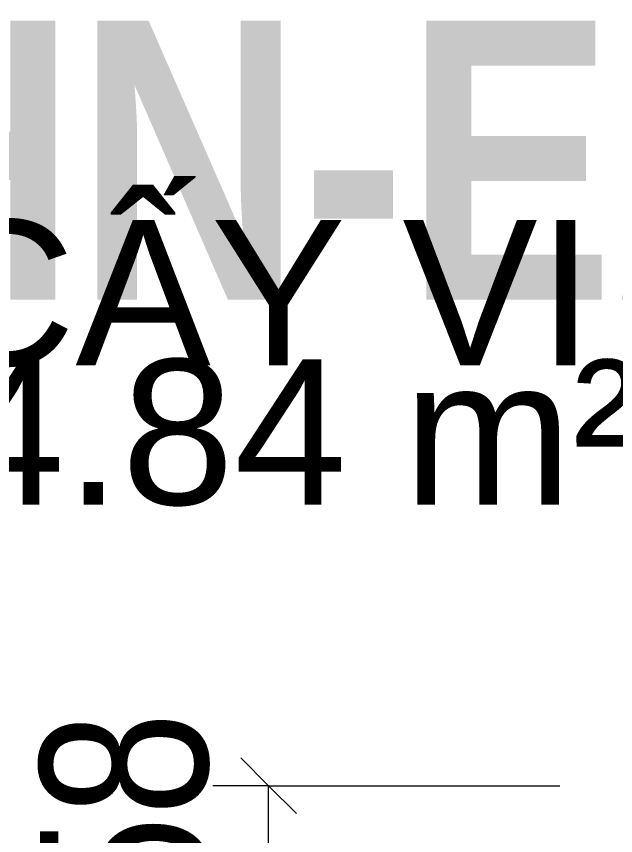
# Model space of a CAD drawing. Header units: millimetres. Extents: x -22227 to 20164, y 15335 to 61747.
# Drawn here: x 1051 to 1963, y 54742 to 55989 of the extents above; entities that cross this region are included whole.
import ezdxf

# ---------------------------------------------------------------- set-up
doc = ezdxf.new("R2010")
doc.units = ezdxf.units.MM
for name, color, linetype, lineweight in [('A-ANNO-DIMS', 7, 'Continuous', 9), ('A-ANNO-DIMS-170', 7, 'Continuous', 9), ('A-AREA-IDEN', 7, 'Continuous', 9), ('G-ANNO-TEXT', 7, 'Continuous', 9)]:
    doc.layers.add(name, color=color, linetype=linetype, lineweight=lineweight)
doc.styles.add('Arial_3', font='arial.ttf', dxfattribs={"height": 221})
doc.styles.add('Arial_4', font='arial.ttf', dxfattribs={"width": 0.8, "height": 255})
doc.styles.add('Arial_B', font='arialbd.ttf', dxfattribs={"width": 0.8, "height": 425})
doc.dimstyles.new('AK_DIM_2_0_Arial_đỏ', dxfattribs={"dimscale": 304.8, "dimtxt": 260.166147, "dimasz": 0.278871, "dimexe": 0.278871, "dimexo": 0.278871, "dimgap": 0.055774, "dimtad": 1, "dimdec": 0, "dimzin": 0, "dimdsep": 46, "dimtxsty": 'Arial_4', "dimblk1": 'OBLIQUE', "dimblk2": 'OBLIQUE', "dimsah": 1, "dimcen": 0.09, "dimadec": 0, "dimazin": 0, "dimtfac": 1, "dimtdec": 4, "dimtix": 1, "dimtmove": 0, "dimatfit": 3, "dimfxl": 1, "dimtvp": 1, "dimtolj": 1, "dimtzin": 0, "dimarcsym": 2})

# ---------------------------------------------------------------- blocks, each defined once
blk = doc.blocks.new('DIMBLOCK21-MẶT BẰNG BỐ TRÍ THIẾT BỊ')
at = {"layer": 'A-ANNO-DIMS-170', "color": 1, "true_color": 0xff0000}
for p, q in [((1434.6, 54817.9), (1392.1, 54860.4)), ((1434.6, 54817.9), (1349.6, 54817.9)), ((1434.6, 54560.3), (1434.6, 54817.9)), ((1434.6, 54817.9), (1477.1, 54775.4)), ((1434.6, 54817.9), (1877.6, 54817.9)), ((1434.6, 54560.3), (1392.1, 54602.8)), ((1434.6, 54560.3), (1349.6, 54560.3)), ((1434.6, 54560.3), (1477.1, 54517.8)), ((1434.6, 54560.3), (1877.6, 54560.3))]:
    blk.add_line(p, q, dxfattribs=at)
at = {"layer": 'A-ANNO-DIMS-170', "color": 0, "insert": (1086.6, 54454.9), "char_height": 255, "width": 561.959, "attachment_point": 1, "rotation": 90, "line_spacing_factor": 0.941778, "style": 'Arial_4'}
blk.add_mtext('258', dxfattribs=at)
blk = doc.blocks.new('_Oblique')
at = {"color": 0, "linetype": 'ByBlock', "lineweight": -2}
blk.add_line((-0.5, -0.5), (0.5, 0.5), dxfattribs=at)

msp = doc.modelspace()

# ---------------------------------------------------------------- texts
at = {"layer": 'A-AREA-IDEN', "color": 253, "true_color": 0xaaaaaa, "char_height": 221, "line_spacing_factor": 0.936439, "style": 'Arial_3'}
for s, insert, width, attachment_point in [('\\pxqc,t9.76923,19.53846,29.30769,39.07692,48.84615,58.61538,68.38462,78.15385,87.92308,97.69231,107.46154,117.23077,127,136.76923,146.53846,156.30769,166.07692,175.84615,185.61538,195.38462,205.15385,214.92308,224.69231,234.46154,244.23077,254,263.76923,273.53846,283.30769,293.07692,302.84615,312.61538;{P.NUÔI CẤY VI SINH 1}', (1389.5, 55454.8), 3204.5, 8), ('\\pxqc,t9.76923,19.53846,29.30769,39.07692,48.84615,58.61538,68.38462,78.15385,87.92308,97.69231,107.46154,117.23077,127,136.76923,146.53846,156.30769,166.07692,175.84615,185.61538,195.38462,205.15385,214.92308,224.69231,234.46154,244.23077,254,263.76923,273.53846,283.30769,293.07692,302.84615,312.61538;{14.84 m²}', (1390.4, 55354.7), 1213.8, 5)]:
    msp.add_mtext(s, dxfattribs=dict(at, insert=insert, width=width, attachment_point=attachment_point))
at = {"layer": 'G-ANNO-TEXT', "color": 1, "true_color": 0xff0000, "insert": (798.9, 55982.5), "char_height": 425, "width": 3616.689, "attachment_point": 1, "line_spacing_factor": 0.936439, "style": 'Arial_B'}
msp.add_mtext('\\pxt4.064,8.128,12.192,16.256,20.32,24.384,28.448,32.512,36.576,40.64,44.704,48.768,52.832,56.896,60.96,65.024,69.088,73.152,77.216,81.28,85.344,89.408,93.472,97.536,101.6,105.664,109.728,113.792,117.856,121.92,125.984,130.048;{HN-EAFE-1.01.1}', dxfattribs=at)

# ---------------------------------------------------------------- dimensions: what is measured, and where the dimension line sits
at = {"layer": 'A-ANNO-DIMS', "color": 1, "true_color": 0xff0000}
dim = msp.add_linear_dim(base=(1434.6, 54817.9), p1=(1962.6, 54560.3), p2=(1962.6, 54817.9), angle=90, dimstyle='AK_DIM_2_0_Arial_đỏ', override={"dimpost": '<>', "dimfxl": 257.680097}, dxfattribs=at)
dim.commit()
dim.dimension.update_dxf_attribs({"geometry": 'DIMBLOCK21-MẶT BẰNG BỐ TRÍ THIẾT BỊ', "text_midpoint": (1287.4, 54689.1)})

doc.saveas('drawing.dxf')
